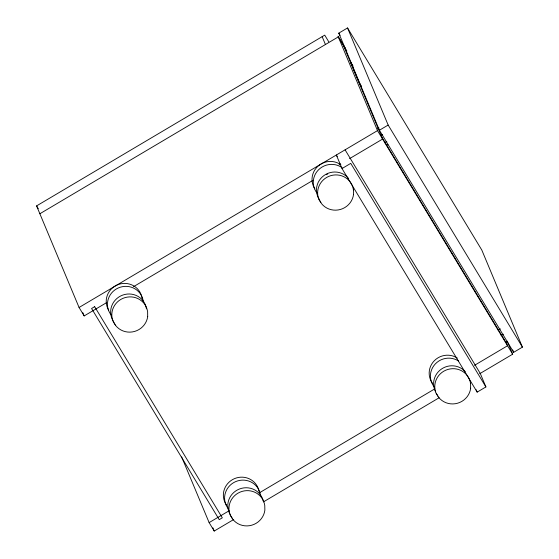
<?xml version="1.0" encoding="UTF-8"?>
<svg xmlns="http://www.w3.org/2000/svg" width="559" height="559" viewBox="0 0 559 559"><rect width="100%" height="100%" fill="white"/><g stroke="black" fill="none" stroke-linecap="round" stroke-linejoin="round"><path stroke-width="0.84" d="M106.671 302.594L84.178 315.926L79.071 307.478L36.58 205.901L324.723 35.133L328.776 41.841M338.789 33.135L347.537 27.95L481.795 250.034L522.42 347.139L513.672 352.324L379.414 130.24L338.789 33.135L340.145 35.371M39.871 213.755L338.3 36.894L346.859 51.051M377.486 128.912L378.981 128.025M79.071 307.478L377.5 130.617L338.013 36.216L345.224 48.137M379.414 130.24L388.156 125.055L347.537 27.95M381.126 135.376L382.622 134.488M133.524 286.676L312.872 180.389M339.117 164.835L340.62 163.948M349.599 158.623L382.608 139.058L343.401 45.342M384.578 142.776L386.828 141.448M342.003 168.552L350.752 163.368L485.911 386.94L477.162 392.125L342.003 168.552L336.343 155.011L337.238 156.499M386.416 145.396L387.911 144.508M498.146 330.222L500.396 328.888M501.116 335.547L503.366 334.212M505.322 342.506L507.572 341.172M233.732 519.5L214.23 531.05L209.129 522.602L229.211 510.702M259.222 492.912L434.825 388.847M474.542 365.306L507.558 345.741L505.881 341.738M263.722 501.723L439.178 397.735M479.671 373.74L512.666 354.189L507.299 341.374M320.852 202.526L319.133 199.689L321.509 203.616A18.007 17.455 -22.7 0 0 340.438 209.457A18.007 17.455 -22.7 0 0 353.54 194.434M437.99 396.289L436.272 393.452L438.647 397.379M115.035 324.499L113.316 321.663L115.692 325.59M232.174 518.263L230.455 515.426L232.83 519.353A18.007 17.455 -22.7 0 0 251.76 525.194A18.007 17.455 -22.7 0 0 264.868 510.171L264.77 505.567A18.056 17.504 -22.7 0 0 242.201 491.368A18.056 17.504 -22.7 0 0 230.371 515.461M353.078 66.137L350.367 61.658L358.871 81.977L361.575 86.449M388.156 125.055L522.42 347.139M381.643 136.759L506.594 343.443M377.5 130.617L512.666 354.189M345.085 149.826L480.244 373.398L485.911 386.94M36.58 205.901L38.285 208.717M512.666 349.92L513.672 352.324M476.163 389.735L477.162 392.125M322.152 36.663L325.436 44.517M212.895 527.843L214.23 531.05M181.647 456.92L209.129 522.602M82.837 312.719L84.178 315.926M470.587 383.593L470.622 388.191M353.449 189.829L353.484 194.427M147.667 316.401L147.632 311.803A18.056 17.504 -22.7 0 0 125.062 297.605A18.056 17.504 -22.7 0 0 113.232 321.698M111.22 315.024A18.056 17.504 -22.7 0 1 118.48 287.871A18.056 17.504 -22.7 0 1 143.244 301.21M108.663 310.182A18.056 17.504 -22.7 0 1 118.347 284.482A18.056 17.504 -22.7 0 1 142.007 298.254M113.093 320.775A18.056 17.504 -22.7 0 1 122.777 295.068A18.056 17.504 -22.7 0 1 146.437 308.847M147.73 316.408A18.007 17.455 -22.7 0 1 134.621 331.431A18.007 17.455 -22.7 0 1 115.706 325.576M228.358 508.795A18.056 17.504 -22.7 0 1 235.618 481.634A18.056 17.504 -22.7 0 1 260.382 494.974M226.661 505.231A18.056 17.504 -22.7 0 1 234.382 478.679A18.056 17.504 -22.7 0 1 259.02 491.263M230.231 514.539A18.056 17.504 -22.7 0 1 239.545 488.971A18.056 17.504 -22.7 0 1 263.45 501.856M434.175 386.821A18.056 17.504 -22.7 0 1 435.314 363.93A18.056 17.504 -22.7 0 1 458.59 361.037M432.47 383.257A18.056 17.504 -22.7 0 1 434.35 360.695A18.056 17.504 -22.7 0 1 457.353 358.081M436.188 393.487A18.056 17.504 -22.7 0 1 448.018 369.401A18.056 17.504 -22.7 0 1 470.559 383.6M435.664 391.894A18.056 17.504 -22.7 0 1 441.512 369.01A18.056 17.504 -22.7 0 1 465.277 371.693M470.678 388.198A18.007 17.455 -22.7 0 1 457.576 403.221A18.007 17.455 -22.7 0 1 438.661 397.365M317.037 193.058A18.056 17.504 -22.7 0 1 318.448 169.887A18.056 17.504 -22.7 0 1 342.087 167.707M314.892 188.865A18.056 17.504 -22.7 0 1 317.778 166.379A18.056 17.504 -22.7 0 1 340.85 164.751M319.049 199.724A18.056 17.504 -22.7 0 1 330.879 175.631A18.056 17.504 -22.7 0 1 353.421 189.836M319.322 199.451A18.056 17.504 -22.7 0 1 324.038 175.477A18.056 17.504 -22.7 0 1 348.634 178.51M326.372 174.681A9.028 8.755 -22.7 0 1 327.756 173.933M94.66 306.674L91.578 308.505L219.226 519.653L222.314 517.823L94.66 306.674"/></g></svg>
